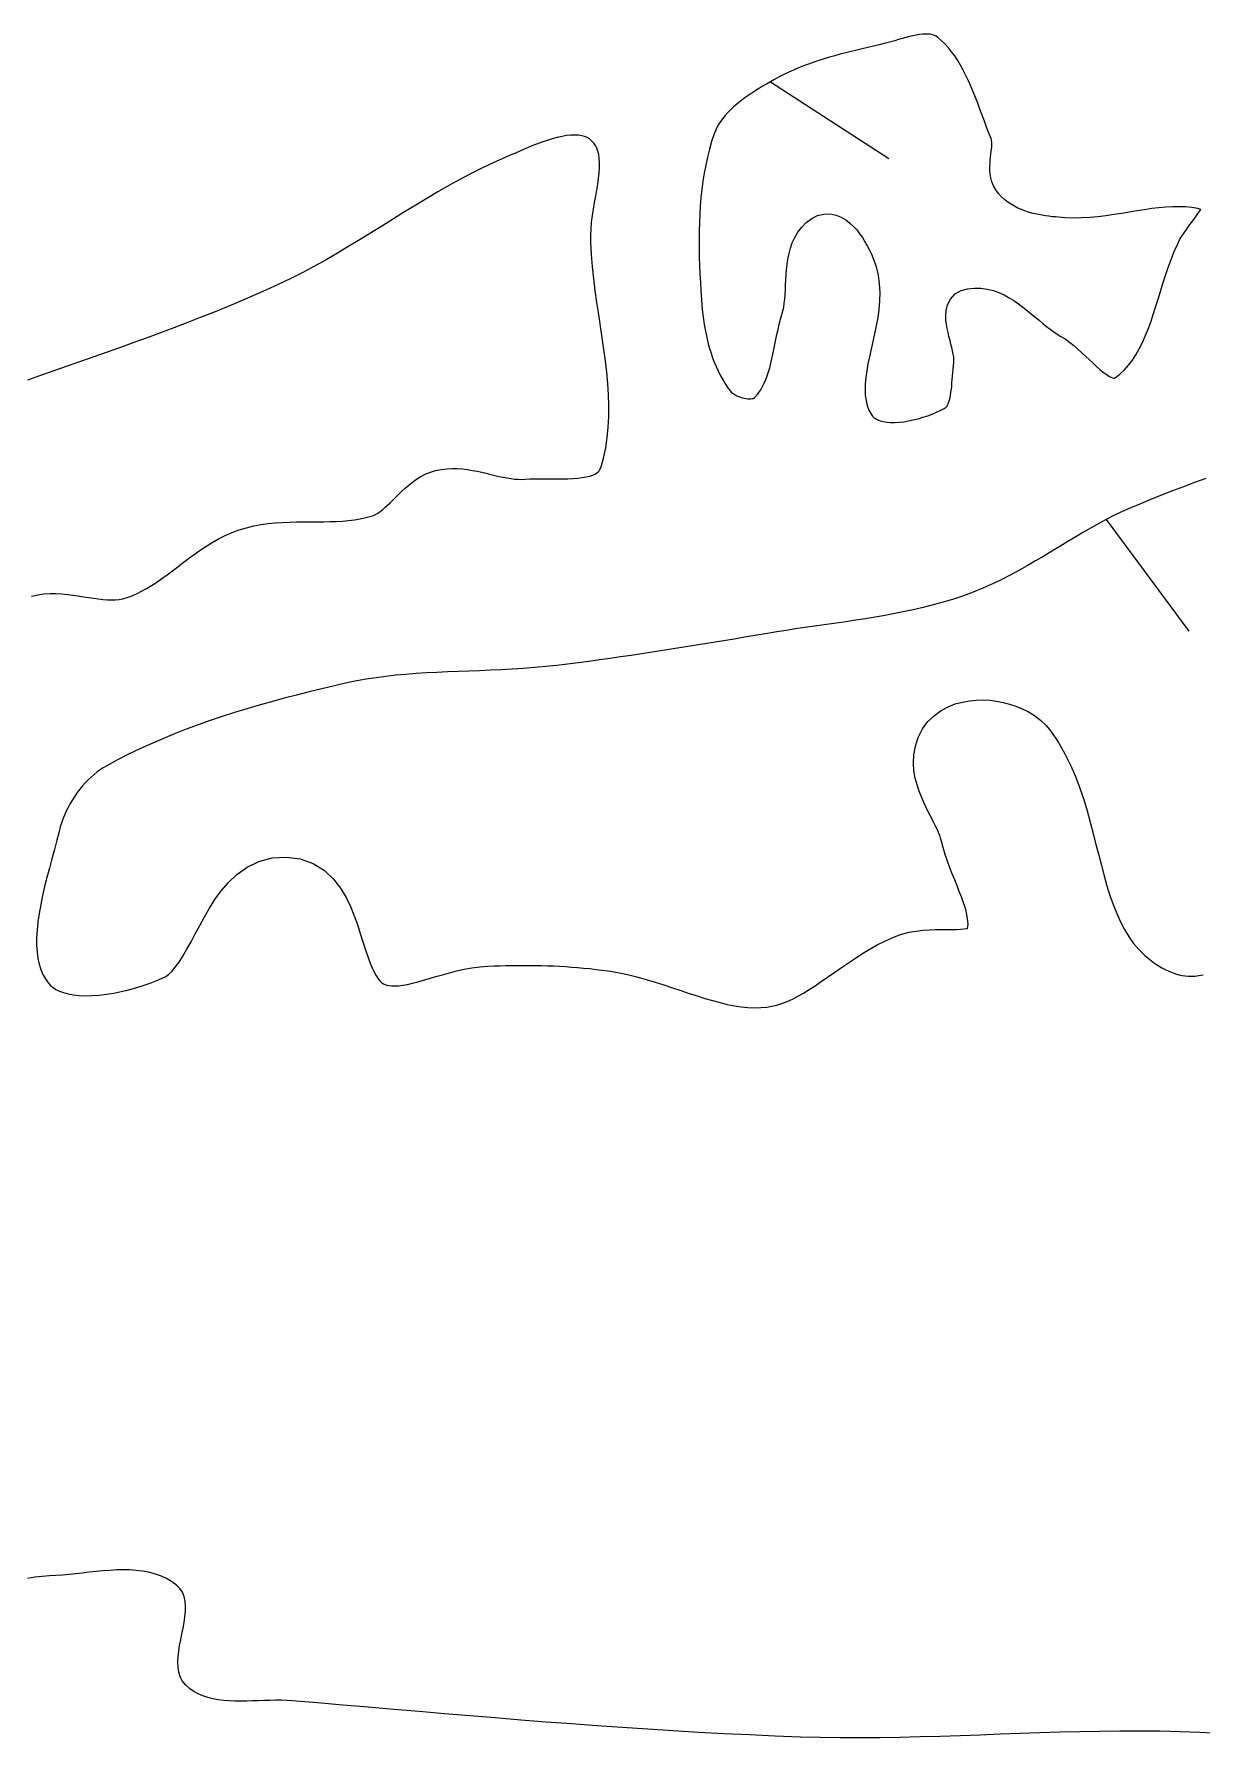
# Model space of a CAD drawing. Header units: inches. Extents: x -12 to 23, y -13.2 to 21.7.
# Drawn here: x 5.312 to 7.487, y -12.986 to -9.812 of the extents above; entities that cross this region are included whole.
import ezdxf

# ---------------------------------------------------------------- set-up
doc = ezdxf.new("R2010")
doc.units = ezdxf.units.IN
doc.header["$MEASUREMENT"] = 0
doc.layers.get('0').update_dxf_attribs({"lineweight": 0})

msp = doc.modelspace()

# ---------------------------------------------------------------- linework, layer by layer
at = {"color": 7, "linetype": 'Continuous', "lineweight": 0}
for p, q in [((6.8647, -9.8373), (6.8544, -9.8397)), ((6.8751, -9.8349), (6.8647, -9.8373)), ((6.8857, -9.8326), (6.8751, -9.8349)), ((6.8929, -9.8308), (6.8857, -9.8326)), ((6.9003, -9.8289), (6.8929, -9.8308)), ((6.9076, -9.8268), (6.9003, -9.8289)), ((6.9148, -9.8248), (6.9076, -9.8268)), ((6.9219, -9.8227), (6.9148, -9.8248)), ((6.9289, -9.8207), (6.9219, -9.8227)), ((6.9358, -9.8188), (6.9289, -9.8207)), ((6.9424, -9.8171), (6.9358, -9.8188)), ((6.9489, -9.8156), (6.9424, -9.8171)), ((6.9551, -9.8144), (6.9489, -9.8156)), ((6.9609, -9.8134), (6.9551, -9.8144)), ((6.9664, -9.8128), (6.9609, -9.8134)), ((6.9715, -9.8125), (6.9664, -9.8128)), ((6.9761, -9.8125), (6.9715, -9.8125)), ((6.9802, -9.8128), (6.9761, -9.8125)), ((6.9838, -9.8134), (6.9802, -9.8128)), ((6.9869, -9.8142), (6.9838, -9.8134)), ((6.9896, -9.8153), (6.9869, -9.8142)), ((6.992, -9.8166), (6.9896, -9.8153)), ((6.9947, -9.8184), (6.992, -9.8166)), ((7.0016, -9.8243), (6.9947, -9.8184)), ((7.0084, -9.8308), (7.0016, -9.8243)), ((7.0148, -9.8379), (7.0084, -9.8308)), ((7.0209, -9.8454), (7.0148, -9.8379)), ((6.7545, -9.8683), (6.745, -9.8718)), ((6.7641, -9.8649), (6.7545, -9.8683)), ((6.7738, -9.8616), (6.7641, -9.8649)), ((6.7836, -9.8585), (6.7738, -9.8616)), ((6.7935, -9.8555), (6.7836, -9.8585)), ((6.8034, -9.8527), (6.7935, -9.8555)), ((6.8135, -9.8499), (6.8034, -9.8527)), ((6.8236, -9.8473), (6.8135, -9.8499)), ((6.8338, -9.8447), (6.8236, -9.8473)), ((6.8441, -9.8422), (6.8338, -9.8447)), ((6.8544, -9.8397), (6.8441, -9.8422)), ((7.0267, -9.8533), (7.0209, -9.8454)), ((7.0323, -9.8617), (7.0267, -9.8533)), ((7.0376, -9.8706), (7.0323, -9.8617)), ((7.0427, -9.8798), (7.0376, -9.8706)), ((6.6836, -9.9012), (6.6762, -9.9055)), ((6.6909, -9.897), (6.6836, -9.9012)), ((6.6997, -9.8922), (6.6909, -9.897)), ((6.7085, -9.8878), (6.6997, -9.8922)), ((6.7174, -9.8835), (6.7085, -9.8878)), ((6.7265, -9.8794), (6.7174, -9.8835)), ((6.7357, -9.8755), (6.7265, -9.8794)), ((6.745, -9.8718), (6.7357, -9.8755)), ((7.0476, -9.8894), (7.0427, -9.8798)), ((7.0522, -9.8993), (7.0476, -9.8894)), ((7.0567, -9.9094), (7.0522, -9.8993)), ((6.6333, -9.9331), (6.6268, -9.938)), ((6.6401, -9.9282), (6.6333, -9.9331)), ((6.647, -9.9235), (6.6401, -9.9282)), ((6.6541, -9.9189), (6.647, -9.9235)), ((6.6614, -9.9143), (6.6541, -9.9189)), ((6.6688, -9.9098), (6.6614, -9.9143)), ((6.6762, -9.9055), (6.6688, -9.9098)), ((7.0611, -9.9199), (7.0567, -9.9094)), ((7.0654, -9.9305), (7.0611, -9.9199)), ((7.0696, -9.9414), (7.0654, -9.9305)), ((6.5988, -9.9642), (6.5944, -9.9696)), ((6.6037, -9.9588), (6.5988, -9.9642)), ((6.609, -9.9534), (6.6037, -9.9588)), ((6.6146, -9.9482), (6.609, -9.9534)), ((6.6205, -9.9431), (6.6146, -9.9482)), ((6.6268, -9.938), (6.6205, -9.9431)), ((7.0737, -9.9523), (7.0696, -9.9414)), ((7.0778, -9.9634), (7.0737, -9.9523)), ((7.0819, -9.9746), (7.0778, -9.9634)), ((6.5808, -9.9924), (6.5783, -9.9986)), ((6.5835, -9.9865), (6.5808, -9.9924)), ((6.5867, -9.9808), (6.5835, -9.9865)), ((6.5903, -9.9752), (6.5867, -9.9808)), ((6.5944, -9.9696), (6.5903, -9.9752)), ((7.0861, -9.9858), (7.0819, -9.9746)), ((7.0903, -9.997), (7.0861, -9.9858)), ((7.0943, -10.0072), (7.0903, -9.997)), ((6.2278, -10.0256), (6.2179, -10.0298)), ((6.2377, -10.0214), (6.2278, -10.0256)), ((6.2476, -10.0175), (6.2377, -10.0214)), ((6.2575, -10.0138), (6.2476, -10.0175)), ((6.2673, -10.0105), (6.2575, -10.0138)), ((6.2768, -10.0075), (6.2673, -10.0105)), ((6.2861, -10.005), (6.2768, -10.0075)), ((6.2951, -10.003), (6.2861, -10.005)), ((6.3036, -10.0016), (6.2951, -10.003)), ((6.3116, -10.0007), (6.3036, -10.0016)), ((6.319, -10.0005), (6.3116, -10.0007)), ((6.3258, -10.0009), (6.319, -10.0005)), ((6.3318, -10.0019), (6.3258, -10.0009)), ((6.3371, -10.0034), (6.3318, -10.0019)), ((6.3418, -10.0054), (6.3371, -10.0034)), ((6.3461, -10.0079), (6.3418, -10.0054)), ((6.3502, -10.0112), (6.3461, -10.0079)), ((6.3542, -10.0154), (6.3502, -10.0112)), ((6.3574, -10.0199), (6.3542, -10.0154)), ((6.3599, -10.0248), (6.3574, -10.0199)), ((6.3619, -10.0305), (6.3599, -10.0248)), ((6.5696, -10.027), (6.566, -10.0416)), ((6.5738, -10.0126), (6.5696, -10.027)), ((6.5783, -9.9986), (6.5738, -10.0126)), ((7.095, -10.0093), (7.0943, -10.0072)), ((7.0948, -10.0315), (7.0952, -10.0269)), ((7.0954, -10.0109), (7.095, -10.0093)), ((7.0952, -10.0269), (7.0956, -10.0228)), ((7.0957, -10.0131), (7.0954, -10.0109)), ((7.0956, -10.0228), (7.0958, -10.019)), ((7.0958, -10.0158), (7.0957, -10.0131)), ((7.0958, -10.019), (7.0958, -10.0158)), ((6.1678, -10.0516), (6.1467, -10.0617)), ((6.1894, -10.0421), (6.1678, -10.0516)), ((6.1986, -10.0382), (6.1894, -10.0421)), ((6.2082, -10.034), (6.1986, -10.0382)), ((6.2179, -10.0298), (6.2082, -10.034)), ((6.3635, -10.037), (6.3619, -10.0305)), ((6.3645, -10.0443), (6.3635, -10.037)), ((6.3649, -10.0525), (6.3645, -10.0443)), ((6.3648, -10.0615), (6.3649, -10.0525)), ((6.5627, -10.0564), (6.5599, -10.0714)), ((6.566, -10.0416), (6.5627, -10.0564)), ((7.0922, -10.0592), (7.0925, -10.053)), ((7.0923, -10.0658), (7.0922, -10.0592)), ((7.0925, -10.053), (7.093, -10.0471)), ((7.093, -10.0471), (7.0936, -10.0416)), ((7.0936, -10.0416), (7.0942, -10.0364)), ((7.0942, -10.0364), (7.0948, -10.0315)), ((6.1049, -10.0833), (6.0842, -10.0947)), ((6.1257, -10.0722), (6.1049, -10.0833)), ((6.1467, -10.0617), (6.1257, -10.0722)), ((6.3598, -10.1032), (6.3616, -10.0921)), ((6.3616, -10.0921), (6.363, -10.0814)), ((6.363, -10.0814), (6.3641, -10.0712)), ((6.3641, -10.0712), (6.3648, -10.0615)), ((6.5575, -10.0865), (6.5555, -10.1017)), ((6.5599, -10.0714), (6.5575, -10.0865)), ((7.0928, -10.0727), (7.0923, -10.0658)), ((7.0939, -10.08), (7.0928, -10.0727)), ((7.0959, -10.0875), (7.0939, -10.08)), ((7.0989, -10.0953), (7.0959, -10.0875)), ((6.043, -10.1187), (6.0225, -10.1312)), ((6.0636, -10.1066), (6.043, -10.1187)), ((6.0842, -10.0947), (6.0636, -10.1066)), ((6.3558, -10.1264), (6.3578, -10.1147)), ((6.3578, -10.1147), (6.3598, -10.1032)), ((6.5539, -10.1171), (6.5526, -10.1326)), ((6.5555, -10.1017), (6.5539, -10.1171)), ((7.1031, -10.1029), (7.0989, -10.0953)), ((7.1082, -10.1097), (7.1031, -10.1029)), ((7.1139, -10.1157), (7.1082, -10.1097)), ((7.1196, -10.1209), (7.1139, -10.1157)), ((7.1255, -10.1255), (7.1196, -10.1209)), ((6.0019, -10.1438), (5.9814, -10.1565)), ((6.0225, -10.1312), (6.0019, -10.1438)), ((6.3503, -10.1629), (6.3519, -10.1506)), ((6.3519, -10.1506), (6.3538, -10.1384)), ((6.3538, -10.1384), (6.3558, -10.1264)), ((6.5516, -10.1482), (6.5509, -10.1639)), ((6.5526, -10.1326), (6.5516, -10.1482)), ((6.7502, -10.1636), (6.7606, -10.1558)), ((6.7606, -10.1558), (6.7711, -10.1506)), ((6.7711, -10.1506), (6.7829, -10.1477)), ((6.7829, -10.1477), (6.7948, -10.1476)), ((6.7948, -10.1476), (6.8057, -10.1498)), ((6.8057, -10.1498), (6.8154, -10.1538)), ((6.8154, -10.1538), (6.8239, -10.1588)), ((7.1316, -10.1296), (7.1255, -10.1255)), ((7.1379, -10.1333), (7.1316, -10.1296)), ((7.1443, -10.1365), (7.1379, -10.1333)), ((7.1508, -10.1394), (7.1443, -10.1365)), ((7.1572, -10.1418), (7.1508, -10.1394)), ((7.1637, -10.144), (7.1572, -10.1418)), ((7.1702, -10.1458), (7.1637, -10.144)), ((7.1767, -10.1474), (7.1702, -10.1458)), ((7.1832, -10.1488), (7.1767, -10.1474)), ((7.1895, -10.15), (7.1832, -10.1488)), ((7.1959, -10.151), (7.1895, -10.15)), ((7.2021, -10.1518), (7.1959, -10.151)), ((7.2083, -10.1526), (7.2021, -10.1518)), ((7.2143, -10.1532), (7.2083, -10.1526)), ((7.2202, -10.1537), (7.2143, -10.1532)), ((7.2259, -10.1541), (7.2202, -10.1537)), ((7.2319, -10.1545), (7.2259, -10.1541)), ((7.2472, -10.1551), (7.2319, -10.1545)), ((7.2627, -10.1549), (7.2472, -10.1551)), ((7.2781, -10.154), (7.2627, -10.1549)), ((7.2933, -10.1526), (7.2781, -10.154)), ((7.3083, -10.1508), (7.2933, -10.1526)), ((7.323, -10.1487), (7.3083, -10.1508)), ((7.3376, -10.1464), (7.323, -10.1487)), ((7.352, -10.1441), (7.3376, -10.1464)), ((7.3661, -10.1418), (7.352, -10.1441)), ((7.38, -10.1396), (7.3661, -10.1418)), ((7.3937, -10.1376), (7.38, -10.1396)), ((7.407, -10.136), (7.3937, -10.1376)), ((7.42, -10.1348), (7.407, -10.136)), ((7.4327, -10.1341), (7.42, -10.1348)), ((7.445, -10.134), (7.4327, -10.1341)), ((7.4569, -10.1345), (7.445, -10.134)), ((7.4685, -10.1357), (7.4569, -10.1345)), ((7.4797, -10.1376), (7.4685, -10.1357)), ((7.472, -10.1576), (7.4763, -10.1518)), ((7.4763, -10.1518), (7.4803, -10.1462)), ((7.4852, -10.139), (7.4797, -10.1376)), ((7.4803, -10.1462), (7.4839, -10.141)), ((7.4839, -10.141), (7.4852, -10.139)), ((5.94, -10.1823), (5.9192, -10.1951)), ((5.9607, -10.1694), (5.94, -10.1823)), ((5.9814, -10.1565), (5.9607, -10.1694)), ((6.3485, -10.188), (6.3492, -10.1754)), ((6.3486, -10.2004), (6.3485, -10.188)), ((6.3492, -10.1754), (6.3503, -10.1629)), ((6.5505, -10.1797), (6.5504, -10.1955)), ((6.5509, -10.1639), (6.5505, -10.1797)), ((6.7287, -10.1912), (6.7344, -10.1814)), ((6.7344, -10.1814), (6.7416, -10.1721)), ((6.7416, -10.1721), (6.7502, -10.1636)), ((6.8239, -10.1588), (6.8313, -10.1645)), ((6.8313, -10.1645), (6.838, -10.1708)), ((6.838, -10.1708), (6.844, -10.1774)), ((6.844, -10.1774), (6.8495, -10.1844)), ((6.8495, -10.1844), (6.8547, -10.1917)), ((7.4496, -10.1892), (7.4539, -10.1826)), ((7.4539, -10.1826), (7.4584, -10.1762)), ((7.4584, -10.1762), (7.463, -10.1699)), ((7.463, -10.1699), (7.4676, -10.1637)), ((7.4676, -10.1637), (7.472, -10.1576)), ((5.8982, -10.2078), (5.8771, -10.2204)), ((5.9192, -10.1951), (5.8982, -10.2078)), ((6.3499, -10.2232), (6.3486, -10.2004)), ((6.5504, -10.1955), (6.5505, -10.2114)), ((6.5505, -10.2114), (6.5508, -10.2274)), ((6.718, -10.2214), (6.7206, -10.2113)), ((6.7206, -10.2113), (6.7241, -10.2012)), ((6.7241, -10.2012), (6.7287, -10.1912)), ((6.8547, -10.1917), (6.8594, -10.1992)), ((6.8594, -10.1992), (6.8637, -10.2069)), ((6.8637, -10.2069), (6.8678, -10.2147)), ((6.8678, -10.2147), (6.8714, -10.2226)), ((7.4297, -10.2324), (7.4355, -10.2177)), ((7.4355, -10.2177), (7.4421, -10.2029)), ((7.4421, -10.2029), (7.4456, -10.196)), ((7.4456, -10.196), (7.4496, -10.1892)), ((5.8341, -10.2447), (5.8122, -10.2564)), ((5.8557, -10.2327), (5.8341, -10.2447)), ((5.8771, -10.2204), (5.8557, -10.2327)), ((6.3518, -10.2457), (6.3499, -10.2232)), ((6.3542, -10.2681), (6.3518, -10.2457)), ((6.5508, -10.2274), (6.5513, -10.2433)), ((6.5513, -10.2433), (6.552, -10.2593)), ((6.7128, -10.261), (6.7135, -10.2513)), ((6.7135, -10.2513), (6.7146, -10.2415)), ((6.7146, -10.2415), (6.716, -10.2315)), ((6.716, -10.2315), (6.718, -10.2214)), ((6.8714, -10.2226), (6.8747, -10.2305)), ((6.8747, -10.2305), (6.8776, -10.2383)), ((6.8776, -10.2383), (6.8801, -10.246)), ((6.8801, -10.246), (6.8823, -10.2537)), ((7.4193, -10.2622), (7.4243, -10.2473)), ((7.4243, -10.2473), (7.4297, -10.2324)), ((5.7675, -10.2784), (5.7433, -10.2895)), ((5.79, -10.2677), (5.7675, -10.2784)), ((5.8122, -10.2564), (5.79, -10.2677)), ((6.357, -10.2904), (6.3542, -10.2681)), ((6.552, -10.2593), (6.5528, -10.2753)), ((6.5528, -10.2753), (6.5537, -10.2913)), ((6.7112, -10.2889), (6.7117, -10.2798)), ((6.7117, -10.2798), (6.7122, -10.2705)), ((6.7122, -10.2705), (6.7128, -10.261)), ((6.8823, -10.2537), (6.884, -10.2615)), ((6.884, -10.2615), (6.8862, -10.2775)), ((6.8862, -10.2775), (6.8871, -10.2937)), ((7.4099, -10.2919), (7.4145, -10.2771)), ((7.4145, -10.2771), (7.4193, -10.2622)), ((5.6946, -10.3107), (5.6702, -10.321)), ((5.719, -10.3002), (5.6946, -10.3107)), ((5.7433, -10.2895), (5.719, -10.3002)), ((6.3601, -10.3126), (6.357, -10.2904)), ((6.3634, -10.3347), (6.3601, -10.3126)), ((6.5537, -10.2913), (6.5547, -10.3071)), ((6.5547, -10.3071), (6.5554, -10.3164)), ((6.708, -10.3211), (6.7091, -10.3138)), ((6.7091, -10.3138), (6.7099, -10.306)), ((6.7099, -10.306), (6.7106, -10.2976)), ((6.7106, -10.2976), (6.7112, -10.2889)), ((6.8867, -10.3096), (6.8853, -10.3253)), ((6.8871, -10.2937), (6.8867, -10.3096)), ((7.0134, -10.3168), (7.0189, -10.3061)), ((7.0189, -10.3061), (7.0277, -10.2966)), ((7.0277, -10.2966), (7.0389, -10.2901)), ((7.0389, -10.2901), (7.0502, -10.2869)), ((7.0502, -10.2869), (7.0633, -10.2856)), ((7.0633, -10.2856), (7.0753, -10.2858)), ((7.0753, -10.2858), (7.087, -10.2874)), ((7.087, -10.2874), (7.0981, -10.2902)), ((7.0981, -10.2902), (7.1086, -10.2939)), ((7.1086, -10.2939), (7.1185, -10.2984)), ((7.1185, -10.2984), (7.1279, -10.3035)), ((7.1279, -10.3035), (7.1368, -10.309)), ((7.1368, -10.309), (7.1454, -10.3149)), ((7.1454, -10.3149), (7.1536, -10.321)), ((7.401, -10.321), (7.4054, -10.3065)), ((7.4054, -10.3065), (7.4099, -10.2919)), ((5.6211, -10.3407), (5.5964, -10.3503)), ((5.6457, -10.331), (5.6211, -10.3407)), ((5.6702, -10.321), (5.6457, -10.331)), ((6.3667, -10.3566), (6.3634, -10.3347)), ((6.5554, -10.3164), (6.5563, -10.3257)), ((6.5563, -10.3257), (6.5573, -10.3349)), ((6.5573, -10.3349), (6.5585, -10.3441)), ((6.5585, -10.3441), (6.56, -10.3533)), ((6.6997, -10.3531), (6.7022, -10.3435)), ((6.7022, -10.3435), (6.7048, -10.3347)), ((6.7048, -10.3347), (6.7066, -10.3278)), ((6.7066, -10.3278), (6.708, -10.3211)), ((6.8832, -10.3408), (6.8805, -10.3559)), ((6.8853, -10.3253), (6.8832, -10.3408)), ((7.0099, -10.3365), (7.0107, -10.3271)), ((7.0102, -10.3451), (7.0099, -10.3365)), ((7.0112, -10.3532), (7.0102, -10.3451)), ((7.0107, -10.3271), (7.0134, -10.3168)), ((7.1536, -10.321), (7.1615, -10.3272)), ((7.1615, -10.3272), (7.1692, -10.3334)), ((7.1692, -10.3334), (7.1766, -10.3397)), ((7.1766, -10.3397), (7.1839, -10.3457)), ((7.1839, -10.3457), (7.191, -10.3516)), ((7.3917, -10.3489), (7.3964, -10.3351)), ((7.3964, -10.3351), (7.401, -10.321)), ((5.5222, -10.3782), (5.4974, -10.3872)), ((5.547, -10.369), (5.5222, -10.3782)), ((5.5717, -10.3598), (5.547, -10.369)), ((5.5964, -10.3503), (5.5717, -10.3598)), ((6.37, -10.3783), (6.3667, -10.3566)), ((6.3731, -10.3999), (6.37, -10.3783)), ((6.56, -10.3533), (6.5616, -10.3625)), ((6.5616, -10.3625), (6.5634, -10.3716)), ((6.5634, -10.3716), (6.5654, -10.3806)), ((6.6935, -10.3815), (6.6955, -10.3721)), ((6.6955, -10.3721), (6.6975, -10.3626)), ((6.6975, -10.3626), (6.6997, -10.3531)), ((6.8775, -10.3708), (6.8743, -10.3853)), ((6.8805, -10.3559), (6.8775, -10.3708)), ((7.0125, -10.3609), (7.0112, -10.3532)), ((7.0142, -10.3685), (7.0125, -10.3609)), ((7.016, -10.3758), (7.0142, -10.3685)), ((7.0179, -10.383), (7.016, -10.3758)), ((7.191, -10.3516), (7.1979, -10.3572)), ((7.1979, -10.3572), (7.2046, -10.3624)), ((7.2046, -10.3624), (7.2111, -10.3671)), ((7.2111, -10.3671), (7.2174, -10.3713)), ((7.2174, -10.3713), (7.2244, -10.3756)), ((7.2244, -10.3756), (7.2323, -10.3804)), ((7.3763, -10.3873), (7.3817, -10.375)), ((7.3817, -10.375), (7.3869, -10.3622)), ((7.3869, -10.3622), (7.3917, -10.3489)), ((5.4478, -10.4049), (5.423, -10.4136)), ((5.4726, -10.396), (5.4478, -10.4049)), ((5.4974, -10.3872), (5.4726, -10.396)), ((6.3759, -10.4213), (6.3731, -10.3999)), ((6.5654, -10.3806), (6.5676, -10.3895)), ((6.5676, -10.3895), (6.5701, -10.3983)), ((6.5701, -10.3983), (6.5728, -10.4069)), ((6.5728, -10.4069), (6.5757, -10.4155)), ((6.6862, -10.4173), (6.688, -10.4087)), ((6.688, -10.4087), (6.6899, -10.3998)), ((6.6899, -10.3998), (6.6917, -10.3907)), ((6.6917, -10.3907), (6.6935, -10.3815)), ((6.871, -10.3995), (6.8679, -10.4134)), ((6.8743, -10.3853), (6.871, -10.3995)), ((7.0197, -10.3899), (7.0179, -10.383)), ((7.0214, -10.3965), (7.0197, -10.3899)), ((7.0228, -10.4028), (7.0214, -10.3965)), ((7.024, -10.4085), (7.0228, -10.4028)), ((7.0248, -10.4136), (7.024, -10.4085)), ((7.2323, -10.3804), (7.2407, -10.3864)), ((7.2407, -10.3864), (7.2487, -10.3928)), ((7.2487, -10.3928), (7.2563, -10.3994)), ((7.2563, -10.3994), (7.2637, -10.4061)), ((7.2637, -10.4061), (7.2708, -10.4128)), ((7.3576, -10.4199), (7.3643, -10.4098)), ((7.3643, -10.4098), (7.3705, -10.3989)), ((7.3705, -10.3989), (7.3763, -10.3873)), ((5.3486, -10.4396), (5.3238, -10.4482)), ((5.3734, -10.4309), (5.3486, -10.4396)), ((5.3982, -10.4223), (5.3734, -10.4309)), ((5.423, -10.4136), (5.3982, -10.4223)), ((6.3783, -10.4425), (6.3759, -10.4213)), ((6.5757, -10.4155), (6.5788, -10.4238)), ((6.5788, -10.4238), (6.5822, -10.432)), ((6.5822, -10.432), (6.5858, -10.4399)), ((6.5858, -10.4399), (6.5897, -10.4477)), ((6.6774, -10.4491), (6.6798, -10.4417)), ((6.6798, -10.4417), (6.6821, -10.4339)), ((6.6821, -10.4339), (6.6842, -10.4257)), ((6.6842, -10.4257), (6.6862, -10.4173)), ((6.8628, -10.4398), (6.861, -10.4522)), ((6.8651, -10.4268), (6.8628, -10.4398)), ((6.8679, -10.4134), (6.8651, -10.4268)), ((7.0229, -10.443), (7.0235, -10.4364)), ((7.0235, -10.4364), (7.0243, -10.4296)), ((7.0243, -10.4296), (7.025, -10.4242)), ((7.0252, -10.4178), (7.0248, -10.4136)), ((7.025, -10.4242), (7.0253, -10.4209)), ((7.0253, -10.4209), (7.0252, -10.4178)), ((7.2708, -10.4128), (7.2778, -10.4194)), ((7.2778, -10.4194), (7.2845, -10.4257)), ((7.2845, -10.4257), (7.291, -10.4317)), ((7.291, -10.4317), (7.2973, -10.4372)), ((7.2973, -10.4372), (7.3032, -10.4421)), ((7.3344, -10.4458), (7.3428, -10.4379)), ((7.3428, -10.4379), (7.3505, -10.4293)), ((7.3505, -10.4293), (7.3576, -10.4199)), ((5.3238, -10.4482), (5.2991, -10.4569)), ((6.3803, -10.4635), (6.3783, -10.4425)), ((6.3816, -10.4842), (6.3803, -10.4635)), ((6.5897, -10.4477), (6.5938, -10.4553)), ((6.5938, -10.4553), (6.5982, -10.4626)), ((6.5982, -10.4626), (6.6028, -10.4697)), ((6.6028, -10.4697), (6.6075, -10.4761)), ((6.6655, -10.4749), (6.6688, -10.4691)), ((6.6688, -10.4691), (6.6719, -10.4629)), ((6.6719, -10.4629), (6.6748, -10.4562)), ((6.6748, -10.4562), (6.6774, -10.4491)), ((6.8599, -10.4641), (6.8596, -10.4752)), ((6.861, -10.4522), (6.8599, -10.4641)), ((7.0204, -10.4742), (7.021, -10.4683)), ((7.021, -10.4683), (7.0215, -10.4622)), ((7.0215, -10.4622), (7.022, -10.456)), ((7.022, -10.456), (7.0224, -10.4496)), ((7.0224, -10.4496), (7.0229, -10.443)), ((7.3032, -10.4421), (7.3086, -10.4462)), ((7.3086, -10.4462), (7.3135, -10.4494)), ((7.3135, -10.4494), (7.3176, -10.4516)), ((7.3176, -10.4516), (7.3208, -10.4529)), ((7.3208, -10.4529), (7.3228, -10.4534)), ((7.3228, -10.4534), (7.3237, -10.4535)), ((7.3237, -10.4535), (7.3239, -10.4535)), ((7.3239, -10.4535), (7.3242, -10.4534)), ((7.3242, -10.4534), (7.326, -10.4524)), ((7.326, -10.4524), (7.3344, -10.4458)), ((6.3823, -10.5046), (6.3816, -10.4842)), ((6.3822, -10.5248), (6.3823, -10.5046)), ((6.6075, -10.4761), (6.6089, -10.4778)), ((6.6089, -10.4778), (6.6104, -10.4794)), ((6.6104, -10.4794), (6.6124, -10.4811)), ((6.6124, -10.4811), (6.6149, -10.4828)), ((6.6149, -10.4828), (6.6176, -10.4845)), ((6.6176, -10.4845), (6.6207, -10.4862)), ((6.6207, -10.4862), (6.624, -10.4877)), ((6.624, -10.4877), (6.6274, -10.489)), ((6.6274, -10.489), (6.6309, -10.4901)), ((6.6309, -10.4901), (6.6345, -10.4909)), ((6.6345, -10.4909), (6.6379, -10.4916)), ((6.6379, -10.4916), (6.6411, -10.4919)), ((6.6411, -10.4919), (6.6441, -10.492)), ((6.6441, -10.492), (6.6468, -10.4919)), ((6.6468, -10.4919), (6.6491, -10.4916)), ((6.6491, -10.4916), (6.6509, -10.4912)), ((6.6509, -10.4912), (6.6522, -10.4908)), ((6.6522, -10.4908), (6.653, -10.4904)), ((6.653, -10.4904), (6.6534, -10.4902)), ((6.6534, -10.4902), (6.6539, -10.4897)), ((6.6539, -10.4897), (6.6579, -10.4854)), ((6.6579, -10.4854), (6.6618, -10.4804)), ((6.6618, -10.4804), (6.6655, -10.4749)), ((6.8596, -10.4752), (6.86, -10.4856)), ((6.86, -10.4856), (6.8614, -10.4953)), ((6.8614, -10.4953), (6.8637, -10.5043)), ((6.8637, -10.5043), (6.8669, -10.5128)), ((7.0123, -10.5056), (7.0134, -10.5036)), ((7.0134, -10.5036), (7.0147, -10.501)), ((7.0147, -10.501), (7.0159, -10.4978)), ((7.0159, -10.4978), (7.017, -10.494)), ((7.017, -10.494), (7.018, -10.4897)), ((7.018, -10.4897), (7.0189, -10.4849)), ((7.0189, -10.4849), (7.0197, -10.4797)), ((7.0197, -10.4797), (7.0204, -10.4742)), ((6.3813, -10.5446), (6.3822, -10.5248)), ((6.8669, -10.5128), (6.8712, -10.5208)), ((6.8712, -10.5208), (6.8736, -10.524)), ((6.8736, -10.524), (6.8762, -10.5266)), ((6.8762, -10.5266), (6.8794, -10.5289)), ((6.8794, -10.5289), (6.8832, -10.5309)), ((6.8832, -10.5309), (6.888, -10.5327)), ((6.888, -10.5327), (6.8935, -10.5342)), ((6.8935, -10.5342), (6.8999, -10.5353)), ((6.8999, -10.5353), (6.907, -10.5358)), ((6.907, -10.5358), (6.9148, -10.5359)), ((6.9148, -10.5359), (6.923, -10.5354)), ((6.923, -10.5354), (6.9316, -10.5345)), ((6.9316, -10.5345), (6.9405, -10.533)), ((6.9405, -10.533), (6.9495, -10.5312)), ((6.9495, -10.5312), (6.9585, -10.5289)), ((6.9585, -10.5289), (6.9675, -10.5263)), ((6.9675, -10.5263), (6.9763, -10.5233)), ((6.9763, -10.5233), (6.9848, -10.5202)), ((6.9848, -10.5202), (6.993, -10.5168)), ((6.993, -10.5168), (7.0007, -10.5133)), ((7.0007, -10.5133), (7.0072, -10.5101)), ((7.0072, -10.5101), (7.0091, -10.509)), ((7.0091, -10.509), (7.0101, -10.5081)), ((7.0101, -10.5081), (7.0111, -10.5071)), ((7.0111, -10.5071), (7.0123, -10.5056)), ((6.3764, -10.5834), (6.3793, -10.5641)), ((6.3793, -10.5641), (6.3813, -10.5446)), ((6.3723, -10.6023), (6.3764, -10.5834)), ((6.0318, -10.6367), (6.0404, -10.6322)), ((6.0404, -10.6322), (6.0498, -10.6284)), ((6.0498, -10.6284), (6.0595, -10.6255)), ((6.0595, -10.6255), (6.0701, -10.6234)), ((6.0701, -10.6234), (6.0803, -10.6222)), ((6.0803, -10.6222), (6.0903, -10.6217)), ((6.0903, -10.6217), (6.1002, -10.6219)), ((6.1002, -10.6219), (6.1097, -10.6226)), ((6.1097, -10.6226), (6.119, -10.6238)), ((6.119, -10.6238), (6.1281, -10.6252)), ((6.1281, -10.6252), (6.137, -10.6269)), ((6.137, -10.6269), (6.1456, -10.6288)), ((6.1456, -10.6288), (6.154, -10.6307)), ((6.154, -10.6307), (6.1622, -10.6326)), ((6.3522, -10.634), (6.3567, -10.632)), ((6.3567, -10.632), (6.3601, -10.63)), ((6.3601, -10.63), (6.3625, -10.628)), ((6.3625, -10.628), (6.3643, -10.626)), ((6.3643, -10.626), (6.3657, -10.6238)), ((6.3657, -10.6238), (6.3672, -10.6202)), ((6.3672, -10.6202), (6.3723, -10.6023)), ((5.9911, -10.6695), (5.9969, -10.6639)), ((5.9969, -10.6639), (6.003, -10.6582)), ((6.003, -10.6582), (6.0094, -10.6525)), ((6.0094, -10.6525), (6.0164, -10.647)), ((6.0164, -10.647), (6.0238, -10.6417)), ((6.0238, -10.6417), (6.0318, -10.6367)), ((6.1622, -10.6326), (6.1701, -10.6345)), ((6.1701, -10.6345), (6.1779, -10.6363)), ((6.1779, -10.6363), (6.1854, -10.6379)), ((6.1854, -10.6379), (6.1927, -10.6393)), ((6.1927, -10.6393), (6.1997, -10.6404)), ((6.1997, -10.6404), (6.2065, -10.6413)), ((6.2065, -10.6413), (6.213, -10.6417)), ((6.213, -10.6417), (6.2193, -10.6419)), ((6.2193, -10.6419), (6.2261, -10.6416)), ((6.2261, -10.6416), (6.2353, -10.641)), ((6.2353, -10.641), (6.2455, -10.6408)), ((6.2455, -10.6408), (6.2557, -10.6407)), ((6.2557, -10.6407), (6.266, -10.6407)), ((6.266, -10.6407), (6.2763, -10.6408)), ((6.2763, -10.6408), (6.2864, -10.6409)), ((6.2864, -10.6409), (6.2964, -10.6409)), ((6.2964, -10.6409), (6.3061, -10.6407)), ((6.3061, -10.6407), (6.3154, -10.6403)), ((6.3154, -10.6403), (6.3243, -10.6396)), ((6.3243, -10.6396), (6.3325, -10.6386)), ((6.3325, -10.6386), (6.34, -10.6374)), ((6.34, -10.6374), (6.3466, -10.6358)), ((6.3466, -10.6358), (6.3522, -10.634)), ((7.4322, -10.6635), (7.4118, -10.6715)), ((7.4528, -10.6557), (7.4322, -10.6635)), ((7.4734, -10.648), (7.4528, -10.6557)), ((7.4942, -10.6405), (7.4734, -10.648)), ((5.9607, -10.6985), (5.9653, -10.6946)), ((5.9653, -10.6946), (5.9701, -10.6902)), ((5.9701, -10.6902), (5.9751, -10.6855)), ((5.9751, -10.6855), (5.9802, -10.6804)), ((5.9802, -10.6804), (5.9855, -10.6751)), ((5.9855, -10.6751), (5.9911, -10.6695)), ((7.3713, -10.6879), (7.3516, -10.6963)), ((7.3915, -10.6796), (7.3713, -10.6879)), ((7.4118, -10.6715), (7.3915, -10.6796)), ((5.7208, -10.7288), (5.7343, -10.7263)), ((5.7343, -10.7263), (5.7477, -10.7244)), ((5.7477, -10.7244), (5.761, -10.723)), ((5.761, -10.723), (5.7743, -10.7221)), ((5.7743, -10.7221), (5.7874, -10.7215)), ((5.7874, -10.7215), (5.8003, -10.7212)), ((5.8003, -10.7212), (5.8131, -10.7211)), ((5.8131, -10.7211), (5.8258, -10.721)), ((5.8258, -10.721), (5.8382, -10.721)), ((5.8382, -10.721), (5.8505, -10.7209)), ((5.8505, -10.7209), (5.8626, -10.7206)), ((5.8626, -10.7206), (5.8744, -10.7202)), ((5.8744, -10.7202), (5.886, -10.7196)), ((5.886, -10.7196), (5.8973, -10.7186)), ((5.8973, -10.7186), (5.9083, -10.7172)), ((5.9083, -10.7172), (5.9191, -10.7155)), ((5.9191, -10.7155), (5.9295, -10.7132)), ((5.9295, -10.7132), (5.9394, -10.7106)), ((5.9394, -10.7106), (5.9437, -10.709)), ((5.9437, -10.709), (5.9477, -10.7072)), ((5.9477, -10.7072), (5.9518, -10.7048)), ((5.9518, -10.7048), (5.9562, -10.7019)), ((5.9562, -10.7019), (5.9607, -10.6985)), ((7.295, -10.7243), (7.2807, -10.7322)), ((7.3091, -10.7167), (7.295, -10.7243)), ((7.3232, -10.7094), (7.3091, -10.7167)), ((7.3372, -10.7027), (7.3232, -10.7094)), ((7.3516, -10.6963), (7.3372, -10.7027)), ((5.6433, -10.7596), (5.6552, -10.7529)), ((5.6552, -10.7529), (5.6675, -10.7467)), ((5.6675, -10.7467), (5.6804, -10.741)), ((5.6804, -10.741), (5.6937, -10.7361)), ((5.6937, -10.7361), (5.7072, -10.732)), ((5.7072, -10.732), (5.7208, -10.7288)), ((7.2375, -10.7578), (7.2227, -10.7667)), ((7.252, -10.749), (7.2375, -10.7578)), ((7.2664, -10.7405), (7.252, -10.749)), ((7.2807, -10.7322), (7.2664, -10.7405)), ((5.5892, -10.797), (5.5995, -10.7893)), ((5.5995, -10.7893), (5.61, -10.7816)), ((5.61, -10.7816), (5.6207, -10.7741)), ((5.6207, -10.7741), (5.6318, -10.7667)), ((5.6318, -10.7667), (5.6433, -10.7596)), ((7.1927, -10.7848), (7.1774, -10.7939)), ((7.2078, -10.7757), (7.1927, -10.7848)), ((7.2227, -10.7667), (7.2078, -10.7757)), ((5.5498, -10.8265), (5.5595, -10.8195)), ((5.5595, -10.8195), (5.5693, -10.8121)), ((5.5693, -10.8121), (5.5792, -10.8046)), ((5.5792, -10.8046), (5.5892, -10.797)), ((7.1297, -10.8204), (7.1131, -10.8289)), ((7.1459, -10.8117), (7.1297, -10.8204)), ((7.1618, -10.8029), (7.1459, -10.8117)), ((7.1774, -10.7939), (7.1618, -10.8029)), ((5.33, -10.8553), (5.3413, -10.8546)), ((5.3413, -10.8546), (5.3523, -10.8546)), ((5.3523, -10.8546), (5.3631, -10.8552)), ((5.5021, -10.8552), (5.5116, -10.8505)), ((5.5116, -10.8505), (5.5211, -10.8452)), ((5.5211, -10.8452), (5.5306, -10.8394)), ((5.5306, -10.8394), (5.5402, -10.8332)), ((5.5402, -10.8332), (5.5498, -10.8265)), ((7.061, -10.8519), (7.0429, -10.8586)), ((7.0788, -10.8447), (7.061, -10.8519)), ((7.0961, -10.837), (7.0788, -10.8447)), ((7.1131, -10.8289), (7.0961, -10.837)), ((5.3068, -10.8595), (5.3184, -10.8569)), ((5.3184, -10.8569), (5.33, -10.8553)), ((5.3631, -10.8552), (5.3737, -10.8562)), ((5.3737, -10.8562), (5.384, -10.8575)), ((5.384, -10.8575), (5.394, -10.8589)), ((5.394, -10.8589), (5.4038, -10.8605)), ((5.4038, -10.8605), (5.4133, -10.862)), ((5.4133, -10.862), (5.4225, -10.8634)), ((5.4225, -10.8634), (5.4314, -10.8646)), ((5.4314, -10.8646), (5.4399, -10.8656)), ((5.4399, -10.8656), (5.4481, -10.8662)), ((5.4481, -10.8662), (5.4558, -10.8664)), ((5.4558, -10.8664), (5.4632, -10.8662)), ((5.4632, -10.8662), (5.4701, -10.8655)), ((5.4701, -10.8655), (5.4766, -10.8644)), ((5.4766, -10.8644), (5.483, -10.8627)), ((5.483, -10.8627), (5.4925, -10.8593)), ((5.4925, -10.8593), (5.5021, -10.8552)), ((6.9492, -10.8849), (6.9306, -10.8889)), ((6.9679, -10.8805), (6.9492, -10.8849)), ((6.9866, -10.8757), (6.9679, -10.8805)), ((7.0053, -10.8705), (6.9866, -10.8757)), ((7.0241, -10.8648), (7.0053, -10.8705)), ((7.0429, -10.8586), (7.0241, -10.8648)), ((6.7477, -10.918), (6.73, -10.9206)), ((6.7655, -10.9155), (6.7477, -10.918)), ((6.7835, -10.913), (6.7655, -10.9155)), ((6.8016, -10.9105), (6.7835, -10.913)), ((6.8198, -10.9078), (6.8016, -10.9105)), ((6.838, -10.9051), (6.8198, -10.9078)), ((6.8564, -10.9023), (6.838, -10.9051)), ((6.8748, -10.8993), (6.8564, -10.9023)), ((6.8934, -10.8961), (6.8748, -10.8993)), ((6.9119, -10.8926), (6.8934, -10.8961)), ((6.9306, -10.8889), (6.9119, -10.8926)), ((6.561, -10.9485), (6.5415, -10.9516)), ((6.5805, -10.9452), (6.561, -10.9485)), ((6.6, -10.942), (6.5805, -10.9452)), ((6.6195, -10.9387), (6.6, -10.942)), ((6.6389, -10.9354), (6.6195, -10.9387)), ((6.6583, -10.9321), (6.6389, -10.9354)), ((6.6776, -10.9288), (6.6583, -10.9321)), ((6.695, -10.926), (6.6776, -10.9288)), ((6.7124, -10.9232), (6.695, -10.926)), ((6.73, -10.9206), (6.7124, -10.9232)), ((6.3451, -10.981), (6.3254, -10.9836)), ((6.3649, -10.9783), (6.3451, -10.981)), ((6.3846, -10.9756), (6.3649, -10.9783)), ((6.4043, -10.9728), (6.3846, -10.9756)), ((6.4239, -10.97), (6.4043, -10.9728)), ((6.4436, -10.967), (6.4239, -10.97)), ((6.4632, -10.9641), (6.4436, -10.967)), ((6.4828, -10.961), (6.4632, -10.9641)), ((6.5024, -10.9579), (6.4828, -10.961)), ((6.522, -10.9548), (6.5024, -10.9579)), ((6.5415, -10.9516), (6.522, -10.9548)), ((5.9487, -11.0114), (5.9305, -11.0142)), ((5.967, -11.009), (5.9487, -11.0114)), ((5.9856, -11.0069), (5.967, -11.009)), ((6.0044, -11.0052), (5.9856, -11.0069)), ((6.0234, -11.0038), (6.0044, -11.0052)), ((6.0426, -11.0025), (6.0234, -11.0038)), ((6.062, -11.0015), (6.0426, -11.0025)), ((6.0816, -11.0006), (6.062, -11.0015)), ((6.1013, -10.9998), (6.0816, -11.0006)), ((6.1212, -10.999), (6.1013, -10.9998)), ((6.1413, -10.9983), (6.1212, -10.999)), ((6.1616, -10.9975), (6.1413, -10.9983)), ((6.1819, -10.9966), (6.1616, -10.9975)), ((6.2025, -10.9955), (6.1819, -10.9966)), ((6.2231, -10.9942), (6.2025, -10.9955)), ((6.2439, -10.9926), (6.2231, -10.9942)), ((6.2648, -10.9907), (6.2439, -10.9926)), ((6.2855, -10.9885), (6.2648, -10.9907)), ((6.3056, -10.986), (6.2855, -10.9885)), ((6.3254, -10.9836), (6.3056, -10.986)), ((5.8006, -11.0437), (5.7772, -11.0498)), ((5.8241, -11.0378), (5.8006, -11.0437)), ((5.8476, -11.0321), (5.8241, -11.0378)), ((5.8712, -11.0265), (5.8476, -11.0321)), ((5.8945, -11.0212), (5.8712, -11.0265)), ((5.9126, -11.0174), (5.8945, -11.0212)), ((5.9305, -11.0142), (5.9126, -11.0174)), ((5.6848, -11.0764), (5.6621, -11.0837)), ((5.7077, -11.0694), (5.6848, -11.0764)), ((5.7308, -11.0626), (5.7077, -11.0694)), ((5.7539, -11.0561), (5.7308, -11.0626)), ((5.7772, -11.0498), (5.7539, -11.0561)), ((6.9887, -11.0817), (7.0014, -11.0725)), ((7.0014, -11.0725), (7.0145, -11.0655)), ((7.0145, -11.0655), (7.0278, -11.0603)), ((7.0278, -11.0603), (7.0409, -11.0567)), ((7.0409, -11.0567), (7.0539, -11.0544)), ((7.0539, -11.0544), (7.0667, -11.0531)), ((7.0667, -11.0531), (7.0795, -11.0529)), ((7.0795, -11.0529), (7.092, -11.0535)), ((7.092, -11.0535), (7.1044, -11.055)), ((7.1044, -11.055), (7.1167, -11.0573)), ((7.1167, -11.0573), (7.1288, -11.0604)), ((7.1288, -11.0604), (7.1408, -11.0643)), ((7.1408, -11.0643), (7.1526, -11.0692)), ((7.1526, -11.0692), (7.1641, -11.075)), ((7.1641, -11.075), (7.1754, -11.082)), ((5.5949, -11.1075), (5.573, -11.116)), ((5.6171, -11.0992), (5.5949, -11.1075)), ((5.6395, -11.0913), (5.6171, -11.0992)), ((5.6621, -11.0837), (5.6395, -11.0913)), ((6.9587, -11.1226), (6.9669, -11.1068)), ((6.9669, -11.1068), (6.9768, -11.0932)), ((6.9768, -11.0932), (6.9887, -11.0817)), ((7.1754, -11.082), (7.1863, -11.0903)), ((7.1863, -11.0903), (7.1968, -11.1002)), ((7.1968, -11.1002), (7.2057, -11.111)), ((5.5297, -11.1343), (5.5085, -11.144)), ((5.5512, -11.125), (5.5297, -11.1343)), ((5.573, -11.116), (5.5512, -11.125)), ((6.9504, -11.1548), (6.9533, -11.1387)), ((6.9533, -11.1387), (6.9587, -11.1226)), ((7.2057, -11.111), (7.2198, -11.1322)), ((7.2198, -11.1322), (7.2318, -11.1532)), ((5.4668, -11.1646), (5.4468, -11.1753)), ((5.4875, -11.1541), (5.4668, -11.1646)), ((5.5085, -11.144), (5.4875, -11.1541)), ((6.9497, -11.1703), (6.9504, -11.1548)), ((6.9508, -11.1849), (6.9497, -11.1703)), ((7.2318, -11.1532), (7.2423, -11.1743)), ((5.4123, -11.2016), (5.4069, -11.2072)), ((5.4177, -11.1964), (5.4123, -11.2016)), ((5.4233, -11.1915), (5.4177, -11.1964)), ((5.429, -11.187), (5.4233, -11.1915)), ((5.4347, -11.1828), (5.429, -11.187)), ((5.4405, -11.179), (5.4347, -11.1828)), ((5.4468, -11.1753), (5.4405, -11.179)), ((6.9531, -11.1984), (6.9508, -11.1849)), ((6.9564, -11.211), (6.9531, -11.1984)), ((7.2423, -11.1743), (7.2515, -11.1957)), ((7.2515, -11.1957), (7.2597, -11.2171)), ((5.3875, -11.2321), (5.3831, -11.2389)), ((5.392, -11.2255), (5.3875, -11.2321)), ((5.3968, -11.2192), (5.392, -11.2255)), ((5.4018, -11.213), (5.3968, -11.2192)), ((5.4069, -11.2072), (5.4018, -11.213)), ((6.9603, -11.2226), (6.9564, -11.211)), ((6.9645, -11.2334), (6.9603, -11.2226)), ((6.969, -11.2436), (6.9645, -11.2334)), ((7.2597, -11.2171), (7.2669, -11.2384)), ((5.3716, -11.2602), (5.3684, -11.2675)), ((5.3752, -11.253), (5.3716, -11.2602)), ((5.379, -11.2459), (5.3752, -11.253)), ((5.3831, -11.2389), (5.379, -11.2459)), ((6.9736, -11.2532), (6.969, -11.2436)), ((6.9781, -11.2623), (6.9736, -11.2532)), ((6.9825, -11.2709), (6.9781, -11.2623)), ((7.2669, -11.2384), (7.2733, -11.2596)), ((7.2733, -11.2596), (7.2792, -11.2806)), ((5.3582, -11.2976), (5.354, -11.314)), ((5.3604, -11.2895), (5.3582, -11.2976)), ((5.3628, -11.2822), (5.3604, -11.2895)), ((5.3654, -11.2748), (5.3628, -11.2822)), ((5.3684, -11.2675), (5.3654, -11.2748)), ((6.9866, -11.279), (6.9825, -11.2709)), ((6.9904, -11.2865), (6.9866, -11.279)), ((6.9937, -11.2936), (6.9904, -11.2865)), ((6.9965, -11.2999), (6.9937, -11.2936)), ((7.2792, -11.2806), (7.2846, -11.3014)), ((5.354, -11.314), (5.3493, -11.3313)), ((6.9988, -11.3056), (6.9965, -11.2999)), ((7.0004, -11.3104), (6.9988, -11.3056)), ((7.0019, -11.3162), (7.0004, -11.3104)), ((7.0049, -11.3278), (7.0019, -11.3162)), ((7.0088, -11.3408), (7.0049, -11.3278)), ((7.2846, -11.3014), (7.2898, -11.3219)), ((7.2898, -11.3219), (7.2949, -11.3419)), ((5.3446, -11.3487), (5.34, -11.366)), ((5.3493, -11.3313), (5.3446, -11.3487)), ((5.7084, -11.3645), (5.7304, -11.3539)), ((5.7304, -11.3539), (5.755, -11.3472)), ((5.755, -11.3472), (5.7815, -11.3454)), ((5.7815, -11.3454), (5.8073, -11.3487)), ((5.8073, -11.3487), (5.8316, -11.3575)), ((5.8316, -11.3575), (5.8525, -11.3707)), ((7.0131, -11.3533), (7.0088, -11.3408)), ((7.0176, -11.3654), (7.0131, -11.3533)), ((7.2949, -11.3419), (7.2999, -11.3615)), ((7.2999, -11.3615), (7.305, -11.3806)), ((5.3355, -11.3833), (5.3312, -11.4005)), ((5.34, -11.366), (5.3355, -11.3833)), ((5.6601, -11.4084), (5.6736, -11.3927)), ((5.6736, -11.3927), (5.6895, -11.3778)), ((5.6895, -11.3778), (5.7084, -11.3645)), ((5.8525, -11.3707), (5.8693, -11.3865)), ((5.8693, -11.3865), (5.8824, -11.4034)), ((7.0221, -11.377), (7.0176, -11.3654)), ((7.0267, -11.3882), (7.0221, -11.377)), ((7.0311, -11.399), (7.0267, -11.3882)), ((7.305, -11.3806), (7.3103, -11.3991)), ((5.3273, -11.4174), (5.3239, -11.4341)), ((5.3312, -11.4005), (5.3273, -11.4174)), ((5.6381, -11.4408), (5.6484, -11.4245)), ((5.6484, -11.4245), (5.6601, -11.4084)), ((5.8824, -11.4034), (5.8927, -11.4206)), ((5.8927, -11.4206), (5.901, -11.4378)), ((7.0352, -11.4094), (7.0311, -11.399)), ((7.039, -11.4193), (7.0352, -11.4094)), ((7.0424, -11.4287), (7.039, -11.4193)), ((7.3103, -11.3991), (7.3159, -11.417)), ((7.3159, -11.417), (7.322, -11.4341)), ((5.321, -11.4504), (5.3187, -11.4662)), ((5.3239, -11.4341), (5.321, -11.4504)), ((5.6201, -11.4729), (5.6288, -11.4569)), ((5.6288, -11.4569), (5.6381, -11.4408)), ((5.901, -11.4378), (5.9079, -11.4547)), ((5.9079, -11.4547), (5.9139, -11.4714)), ((7.0454, -11.4375), (7.0424, -11.4287)), ((7.0478, -11.4457), (7.0454, -11.4375)), ((7.0495, -11.4532), (7.0478, -11.4457)), ((7.0507, -11.4599), (7.0495, -11.4532)), ((7.322, -11.4341), (7.3285, -11.4504)), ((7.3285, -11.4504), (7.3355, -11.466)), ((5.3172, -11.4814), (5.3163, -11.4959)), ((5.3187, -11.4662), (5.3172, -11.4814)), ((5.6041, -11.5032), (5.6119, -11.4884)), ((5.6119, -11.4884), (5.6201, -11.4729)), ((5.9139, -11.4714), (5.9192, -11.4877)), ((5.9192, -11.4877), (5.9242, -11.5035)), ((6.9144, -11.4938), (6.9278, -11.4891)), ((6.9278, -11.4891), (6.9416, -11.4856)), ((6.9416, -11.4856), (6.9548, -11.4833)), ((6.9548, -11.4833), (6.9674, -11.4819)), ((6.9674, -11.4819), (6.9794, -11.4811)), ((6.9794, -11.4811), (6.9908, -11.4807)), ((6.9908, -11.4807), (7.0016, -11.4806)), ((7.0016, -11.4806), (7.0118, -11.4805)), ((7.0118, -11.4805), (7.0211, -11.4805)), ((7.0211, -11.4805), (7.0297, -11.4803)), ((7.0297, -11.4803), (7.0373, -11.48)), ((7.0373, -11.48), (7.0437, -11.4795)), ((7.0437, -11.4795), (7.0489, -11.4788)), ((7.0489, -11.4788), (7.0506, -11.4785)), ((7.0506, -11.4785), (7.0507, -11.4781)), ((7.0514, -11.4657), (7.0507, -11.4599)), ((7.0507, -11.4781), (7.0513, -11.4747)), ((7.0513, -11.4747), (7.0515, -11.4706)), ((7.0515, -11.4706), (7.0514, -11.4657)), ((7.3355, -11.466), (7.3432, -11.4807)), ((7.3432, -11.4807), (7.3517, -11.4949)), ((5.3163, -11.4959), (5.3163, -11.5096)), ((5.3163, -11.5096), (5.3171, -11.5224)), ((5.5889, -11.5299), (5.5964, -11.5171)), ((5.5964, -11.5171), (5.6041, -11.5032)), ((5.9242, -11.5035), (5.9291, -11.5185)), ((5.9291, -11.5185), (5.9338, -11.5324)), ((6.8534, -11.526), (6.8675, -11.5175)), ((6.8675, -11.5175), (6.8823, -11.5092)), ((6.8823, -11.5092), (6.8976, -11.5014)), ((6.8976, -11.5014), (6.9144, -11.4938)), ((7.3517, -11.4949), (7.3555, -11.5005)), ((7.3555, -11.5005), (7.3599, -11.5063)), ((7.3599, -11.5063), (7.3647, -11.5121)), ((7.3647, -11.5121), (7.3698, -11.5179)), ((7.3698, -11.5179), (7.3753, -11.5234)), ((5.3171, -11.5224), (5.3186, -11.5343)), ((5.3186, -11.5343), (5.321, -11.5452)), ((5.321, -11.5452), (5.3241, -11.5551)), ((5.568, -11.5584), (5.5746, -11.5507)), ((5.5746, -11.5507), (5.5816, -11.5411)), ((5.5816, -11.5411), (5.5889, -11.5299)), ((5.9338, -11.5324), (5.9386, -11.5451)), ((5.9386, -11.5451), (5.9434, -11.5562)), ((6.1126, -11.5544), (6.1271, -11.5517)), ((6.1271, -11.5517), (6.1421, -11.5497)), ((6.1421, -11.5497), (6.1567, -11.5486)), ((6.1567, -11.5486), (6.1686, -11.5482)), ((6.1686, -11.5482), (6.1795, -11.5479)), ((6.1795, -11.5479), (6.1905, -11.5476)), ((6.1905, -11.5476), (6.2015, -11.5474)), ((6.2015, -11.5474), (6.2126, -11.5473)), ((6.2126, -11.5473), (6.2236, -11.5473)), ((6.2236, -11.5473), (6.2347, -11.5473)), ((6.2347, -11.5473), (6.2458, -11.5475)), ((6.2458, -11.5475), (6.2569, -11.5477)), ((6.2569, -11.5477), (6.2681, -11.548)), ((6.2681, -11.548), (6.2793, -11.5484)), ((6.2793, -11.5484), (6.2904, -11.549)), ((6.2904, -11.549), (6.3016, -11.5496)), ((6.3016, -11.5496), (6.3129, -11.5504)), ((6.3129, -11.5504), (6.3241, -11.5513)), ((6.3241, -11.5513), (6.3353, -11.5523)), ((6.3353, -11.5523), (6.3466, -11.5534)), ((6.8017, -11.561), (6.814, -11.5524)), ((6.814, -11.5524), (6.8267, -11.5436)), ((6.8267, -11.5436), (6.8398, -11.5348)), ((6.8398, -11.5348), (6.8534, -11.526)), ((7.3753, -11.5234), (7.381, -11.5288)), ((7.381, -11.5288), (7.3869, -11.534)), ((7.3869, -11.534), (7.393, -11.5389)), ((7.393, -11.5389), (7.3993, -11.5435)), ((7.3993, -11.5435), (7.4058, -11.5477)), ((7.4058, -11.5477), (7.4122, -11.5516)), ((7.4122, -11.5516), (7.4188, -11.5551)), ((5.3241, -11.5551), (5.3279, -11.5641)), ((5.3279, -11.5641), (5.3326, -11.5724)), ((5.3326, -11.5724), (5.338, -11.58)), ((5.338, -11.58), (5.3423, -11.5847)), ((5.5013, -11.5888), (5.5147, -11.5847)), ((5.5147, -11.5847), (5.5277, -11.5802)), ((5.5277, -11.5802), (5.5402, -11.5755)), ((5.5402, -11.5755), (5.5502, -11.5713)), ((5.5502, -11.5713), (5.5567, -11.5679)), ((5.5567, -11.5679), (5.562, -11.564)), ((5.562, -11.564), (5.568, -11.5584)), ((5.9434, -11.5562), (5.9481, -11.5653)), ((5.9481, -11.5653), (5.9525, -11.5722)), ((5.9525, -11.5722), (5.9563, -11.5769)), ((5.9563, -11.5769), (5.9592, -11.5796)), ((5.9592, -11.5796), (5.9622, -11.5816)), ((5.9622, -11.5816), (5.9649, -11.5828)), ((5.9649, -11.5828), (5.9686, -11.584)), ((5.9686, -11.584), (5.9729, -11.5849)), ((5.9907, -11.5851), (5.9984, -11.5841)), ((5.9984, -11.5841), (6.007, -11.5826)), ((6.007, -11.5826), (6.0164, -11.5805)), ((6.0164, -11.5805), (6.0265, -11.578)), ((6.0265, -11.578), (6.0372, -11.575)), ((6.0372, -11.575), (6.0485, -11.5717)), ((6.0485, -11.5717), (6.0603, -11.5682)), ((6.0603, -11.5682), (6.0726, -11.5646)), ((6.0726, -11.5646), (6.0854, -11.561)), ((6.0854, -11.561), (6.0987, -11.5575)), ((6.0987, -11.5575), (6.1126, -11.5544)), ((6.3466, -11.5534), (6.3578, -11.5547)), ((6.3578, -11.5547), (6.3691, -11.5561)), ((6.3691, -11.5561), (6.3809, -11.5577)), ((6.3809, -11.5577), (6.3988, -11.5607)), ((6.3988, -11.5607), (6.4168, -11.5645)), ((6.4168, -11.5645), (6.4344, -11.5688)), ((6.4344, -11.5688), (6.4516, -11.5736)), ((6.4516, -11.5736), (6.4683, -11.5786)), ((6.4683, -11.5786), (6.4847, -11.5838)), ((6.4847, -11.5838), (6.5007, -11.5891)), ((6.7668, -11.5852), (6.7781, -11.5775)), ((6.7781, -11.5775), (6.7898, -11.5694)), ((6.7898, -11.5694), (6.8017, -11.561)), ((7.4188, -11.5551), (7.4253, -11.5582)), ((7.4253, -11.5582), (7.4317, -11.5608)), ((7.4317, -11.5608), (7.438, -11.563)), ((7.438, -11.563), (7.4442, -11.5648)), ((7.4442, -11.5648), (7.4501, -11.5661)), ((7.4501, -11.5661), (7.4559, -11.567)), ((7.4559, -11.567), (7.4614, -11.5675)), ((7.4614, -11.5675), (7.4669, -11.5676)), ((7.4669, -11.5676), (7.4741, -11.5672)), ((7.4741, -11.5672), (7.4816, -11.5663)), ((7.4816, -11.5663), (7.4892, -11.565)), ((5.3423, -11.5847), (5.3469, -11.5886)), ((5.3469, -11.5886), (5.3523, -11.5921)), ((5.3523, -11.5921), (5.3587, -11.5953)), ((5.3587, -11.5953), (5.3663, -11.5981)), ((5.3663, -11.5981), (5.375, -11.6004)), ((5.375, -11.6004), (5.3848, -11.6022)), ((5.3848, -11.6022), (5.3957, -11.6033)), ((5.3957, -11.6033), (5.4074, -11.6038)), ((5.4074, -11.6038), (5.4198, -11.6035)), ((5.4198, -11.6035), (5.4328, -11.6026)), ((5.4328, -11.6026), (5.4462, -11.601)), ((5.4462, -11.601), (5.4599, -11.5988)), ((5.4599, -11.5988), (5.4738, -11.596)), ((5.4738, -11.596), (5.4876, -11.5926)), ((5.4876, -11.5926), (5.5013, -11.5888)), ((5.9729, -11.5849), (5.9779, -11.5854)), ((5.9779, -11.5854), (5.9838, -11.5855)), ((5.9838, -11.5855), (5.9907, -11.5851)), ((6.5007, -11.5891), (6.5164, -11.5943)), ((6.5164, -11.5943), (6.5317, -11.5994)), ((6.5317, -11.5994), (6.5466, -11.6043)), ((6.5466, -11.6043), (6.5613, -11.6088)), ((6.5613, -11.6088), (6.5755, -11.613)), ((6.5755, -11.613), (6.5894, -11.6167)), ((6.7047, -11.6183), (6.7144, -11.6146)), ((6.7144, -11.6146), (6.7243, -11.6101)), ((6.7243, -11.6101), (6.7345, -11.6049)), ((6.7345, -11.6049), (6.745, -11.5989)), ((6.745, -11.5989), (6.7558, -11.5923)), ((6.7558, -11.5923), (6.7668, -11.5852)), ((6.5894, -11.6167), (6.603, -11.6199)), ((6.603, -11.6199), (6.6161, -11.6225)), ((6.6161, -11.6225), (6.6289, -11.6244)), ((6.6289, -11.6244), (6.6413, -11.6257)), ((6.6413, -11.6257), (6.6534, -11.6262)), ((6.6534, -11.6262), (6.6652, -11.626)), ((6.6652, -11.626), (6.6766, -11.6251)), ((6.6766, -11.6251), (6.686, -11.6235)), ((6.686, -11.6235), (6.6953, -11.6213)), ((6.6953, -11.6213), (6.7047, -11.6183))]:
    msp.add_line(p, q, dxfattribs=at)
at = {"color": 30, "linetype": 'Continuous', "lineweight": 0, "true_color": 0xff7e00}
for p, q in [((6.6836, -9.9012), (6.9037, -10.0443)), ((7.3091, -10.7167), (7.4625, -10.9245))]:
    msp.add_line(p, q, dxfattribs=at)
at = {"color": 7, "linetype": 'Continuous', "lineweight": 0}
msp.add_lwpolyline([(7.5317, -12.9788), (7.483, -12.9762), (7.4458, -12.9749), (7.4086, -12.974), (7.3715, -12.9737), (7.3343, -12.9737), (7.2971, -12.9741), (7.2599, -12.9749), (7.2227, -12.9758), (7.1855, -12.977), (7.1483, -12.9782), (7.1111, -12.9796), (7.0739, -12.981), (7.0367, -12.9823), (6.9994, -12.9835), (6.9622, -12.9846), (6.925, -12.9855), (6.8878, -12.9861), (6.8506, -12.9864), (6.8135, -12.9863), (6.7763, -12.9857), (6.7391, -12.9847), (6.6917, -12.9829), (6.6443, -12.9808), (6.5969, -12.9785), (6.5495, -12.976), (6.5021, -12.9732), (6.4547, -12.9703), (6.4074, -12.9671), (6.36, -12.9638), (6.3127, -12.9603), (6.2654, -12.9568), (6.2181, -12.953), (6.1707, -12.9492), (6.1234, -12.9453), (6.0761, -12.9414), (6.0288, -12.9374), (5.9815, -12.9333), (5.9342, -12.9292), (5.8869, -12.9252), (5.8396, -12.9211), (5.7924, -12.9171), (5.7822, -12.9164), (5.7719, -12.9161), (5.7613, -12.9161), (5.7506, -12.9164), (5.7398, -12.9167), (5.729, -12.9171), (5.7181, -12.9175), (5.7072, -12.9178), (5.6965, -12.918), (5.6858, -12.9179), (5.6752, -12.9175), (5.6649, -12.9167), (5.6547, -12.9155), (5.6449, -12.9137), (5.6353, -12.9113), (5.6261, -12.9082), (5.6173, -12.9043), (5.609, -12.8997), (5.6011, -12.8941), (5.5937, -12.8875), (5.588, -12.8804), (5.5839, -12.8726), (5.5812, -12.8641), (5.5797, -12.855), (5.5793, -12.8453), (5.5798, -12.8352), (5.581, -12.8248), (5.5827, -12.8142), (5.5848, -12.8034), (5.587, -12.7926), (5.5891, -12.7818), (5.5911, -12.7711), (5.5926, -12.7606), (5.5936, -12.7505), (5.5938, -12.7408), (5.593, -12.7316), (5.5911, -12.7229), (5.5879, -12.715), (5.5832, -12.7078), (5.5768, -12.7015), (5.5673, -12.6947), (5.5573, -12.689), (5.5469, -12.6843), (5.5361, -12.6805), (5.5249, -12.6776), (5.5134, -12.6756), (5.5016, -12.6742), (5.4896, -12.6734), (5.4773, -12.6733), (5.4649, -12.6735), (5.4524, -12.6742), (5.4398, -12.6752), (5.4271, -12.6764), (5.4144, -12.6778), (5.4018, -12.6792), (5.3892, -12.6806), (5.3767, -12.6819), (5.3643, -12.6831), (5.3521, -12.684), (5.3401, -12.6846), (5.3265, -12.6854), (5.3128, -12.687), (5.2992, -12.6891)], dxfattribs=at)

doc.saveas('drawing.dxf')
